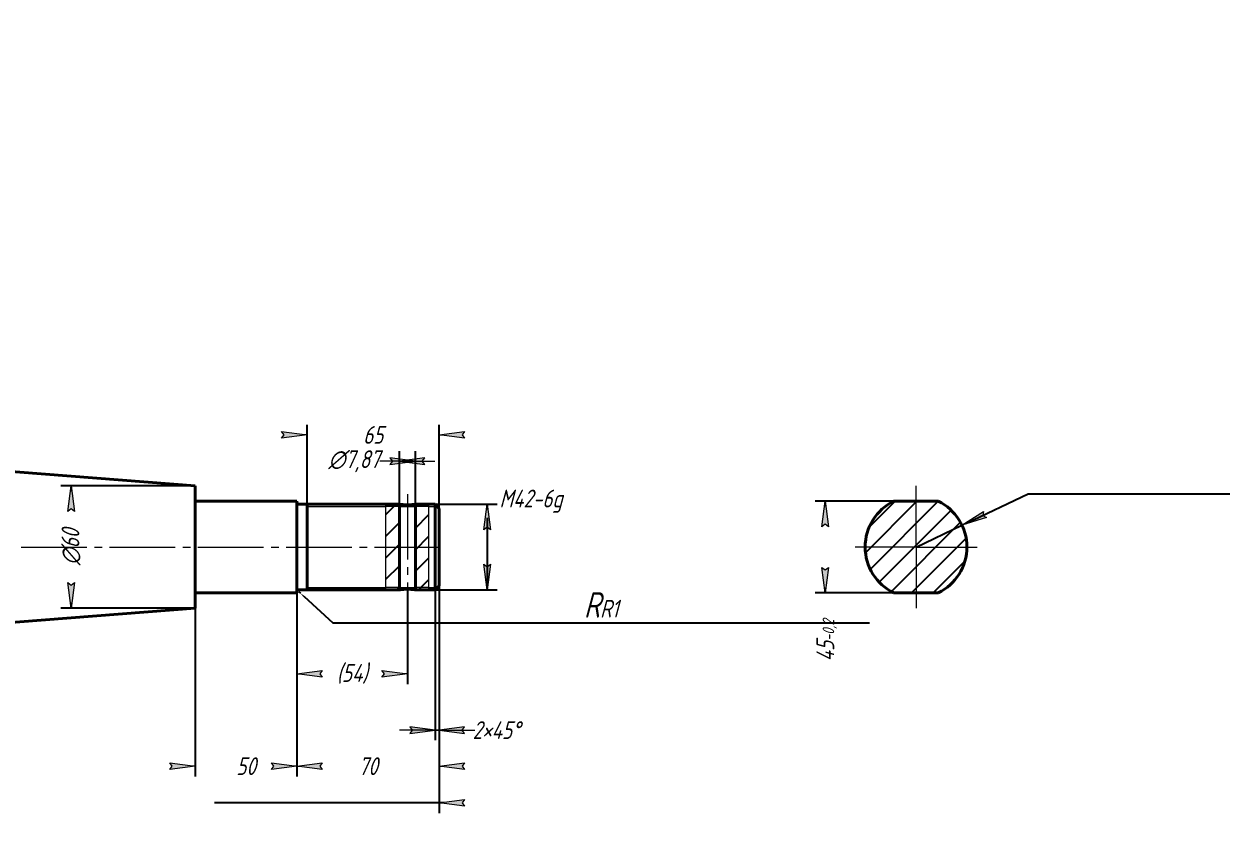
# Model space of a CAD drawing. Header units: millimetres. Extents: x 0 to 420, y 0 to 297.
# Drawn here: x 184.5 to 420, y 139.9 to 297 of the extents above; entities that cross this region are included whole.
import ezdxf

# ---------------------------------------------------------------- set-up
doc = ezdxf.new("R2010")
doc.units = ezdxf.units.MM
for name, pattern in [('K5LT_AXLED', [17.375, 12.875, -1.5, 1.5, -1.5]), ('K5LT_BASIC', [0]), ('K5LT_THIN', [0]), ('K5LT_THIN_INCLUDED_TO_HATCHING', [0])]:
    doc.linetypes.add(name, pattern=pattern)
doc.layers.add('Системный слой', color=7, linetype='Continuous')
doc.styles.add('KDIMTEXTSTYLE', font='GOST_AU.SHX', dxfattribs={"width": 0.96, "oblique": 15, "height": 5})
doc.dimstyles.new('KDIMSTYLE (0.40)', dxfattribs={"dimtxt": 5, "dimasz": 1, "dimexe": 2, "dimexo": 0.0625, "dimgap": 1, "dimtad": 1, "dimlfac": 2.5, "dimtxsty": 'KDIMTEXTSTYLE', "dimsah": 1, "dimcen": 0.09, "dimdle": 1, "dimadec": 0, "dimazin": 0, "dimtfac": 0.667, "dimtmove": 0, "dimatfit": 3, "dimfxl": 1, "dimtvp": 1, "dimtolj": 1, "dimtzin": 0, "dimarcsym": 0})
pattern_1 = [(45, (0, 0), (-2.121320343559643, 2.121320343559643), [])]

# ---------------------------------------------------------------- blocks, each defined once
blk = doc.blocks.new('U0')
at = {"layer": 'Системный слой', "color": 150, "linetype": 'K5LT_BASIC', "lineweight": 40, "true_color": 0x0080ff}
for p, q in [((238.6165519512626, 185.7806908376393), (255.7253615204717, 185.7806908376393)), ((264.1253615204716, 185.7806908376393), (265.4165519512626, 185.7806908376393))]:
    blk.add_line(p, q, dxfattribs=at)
blk = doc.blocks.new('U1')
at = {"layer": 'Системный слой', "color": 150, "linetype": 'K5LT_BASIC', "lineweight": 40, "true_color": 0x0080ff}
for p, q in [((238.6165519512626, 202.5806908376393), (255.7253615204717, 202.5806908376393)), ((264.1253615204716, 202.5806908376393), (265.4165519512626, 202.5806908376393))]:
    blk.add_line(p, q, dxfattribs=at)
blk = doc.blocks.new('U2')
at = {"layer": 'Системный слой', "color": 7, "linetype": 'K5LT_THIN', "lineweight": 18}
for p, q in [((240.2165519512625, 202.1476781356394), (255.7253615204717, 202.1476781356394)), ((264.1253615204716, 202.1476781356394), (265.4165519512626, 202.1476781356394))]:
    blk.add_line(p, q, dxfattribs=at)
blk = doc.blocks.new('U3')
at = {"layer": 'Системный слой', "color": 7, "linetype": 'K5LT_THIN', "lineweight": 18}
for p, q in [((240.2165519512625, 186.2137035396393), (255.7253615204717, 186.2137035396393)), ((264.1253615204716, 186.2137035396393), (265.4165519512626, 186.2137035396393))]:
    blk.add_line(p, q, dxfattribs=at)
blk = doc.blocks.new('U4')
at = {"layer": 'Системный слой', "color": 7, "linetype": 'K5LT_THIN_INCLUDED_TO_HATCHING', "lineweight": 18}
for p, q in [((255.7253615204717, 185.7806908376393), (255.7253615204717, 202.5806908376393)), ((264.1253615204716, 202.5806908376393), (264.1253615204716, 185.7806908376394))]:
    blk.add_line(p, q, dxfattribs=at)
blk = doc.blocks.new('KDIMARROW_01')
at = {"layer": 'Системный слой'}
blk.add_hatch(color=0, dxfattribs=at).paths.add_polyline_path([(-5, -0.6582624912261956), (0, 0), (-5, 0.658262491226197), (-4.5, 5.51091059616309e-16)])
at = {"layer": 'Системный слой', "color": 0, "linetype": 'K5LT_THIN', "lineweight": 18}
for p, q in [((-4.5, 5.51091059616309e-16), (-5, 0.658262491226197)), ((-5, 0.658262491226197), (0, 0)), ((0, 0), (-5, -0.6582624912261956)), ((-5, -0.6582624912261956), (-4.5, 5.51091059616309e-16)), ((0, 0), (-1, 0))]:
    blk.add_line(p, q, dxfattribs=at)
blk = doc.blocks.new('KDIMARROW_02')
at = {"layer": 'Системный слой'}
blk.add_hatch(color=0, dxfattribs=at).paths.add_polyline_path([(4.5, -5.51091059616309e-16), (5, 0.6582624912261956), (0, 0), (5, -0.658262491226197)])
at = {"layer": 'Системный слой', "color": 0, "linetype": 'K5LT_THIN', "lineweight": 18}
for p, q in [((0, 0), (-1, 0)), ((5, 0.6582624912261956), (0, 0)), ((0, 0), (5, -0.658262491226197)), ((0, 0), (7, -8.572527594031472e-16)), ((4.5, -5.51091059616309e-16), (5, 0.6582624912261956)), ((5, -0.658262491226197), (4.5, -5.51091059616309e-16))]:
    blk.add_line(p, q, dxfattribs=at)
blk = doc.blocks.new('U10')
at = {"layer": 'Системный слой', "color": 30, "linetype": 'K5LT_AXLED', "lineweight": 18, "true_color": 0xff8000}
for q in [(360.0000000000001, 206.1806908376393), (348.0000000000001, 194.1806908376393), (372.0000000000001, 194.1806908376393), (360.0000000000001, 182.1806908376393)]:
    blk.add_line((360.0000000000001, 194.1806908376393), q, dxfattribs=at)

msp = doc.modelspace()

# ---------------------------------------------------------------- hatches: boundary and pattern name
at = {"layer": 'Системный слой'}
h = msp.add_hatch(dxfattribs=at)
h.set_pattern_fill('', angle=45, style=0, pattern_type=0)
h.set_pattern_definition(pattern_1)
h.paths.add_polyline_path([(258.3824878915025, 202.5806908376393), (255.7253615204717, 202.5806908376393), (255.7253615204717, 185.7806908376393), (258.3824878915028, 185.7806908376393)])
h.paths.add_polyline_path([(264.1253615204716, 202.5806908376393), (261.5290598513056, 202.5806908376394), (261.5290598513059, 185.7806908376393), (264.1253615204716, 185.7806908376393)])
h = msp.add_hatch(dxfattribs=at)
h.set_pattern_fill('', angle=45, style=0, pattern_type=0)
h.set_pattern_definition(pattern_1)
h.paths.add_polyline_path([(364.3588989435407, 203.1806908376393), (355.6411010564594, 203.1806908376393), (353.5259244642888, 201.8021307250822), (351.8234313430665, 199.9377495483399), (350.6421454143119, 197.7063904211427), (350.0573665682674, 195.2502890996946), (350.1063709476952, 192.7260073066301), (350.7860348174331, 190.2944528605663), (352.0530336837686, 188.110622768113), (353.8266039709659, 186.3137230946836), (355.6411010564594, 185.1806908376393), (364.3588989435407, 185.1806908376393), (366.4740755357113, 186.5592509501965), (368.1765686569335, 188.4236321269388), (369.3578545856882, 190.654991254136), (369.9426334317327, 193.1110925755841), (369.8936290523049, 195.6353743686485), (369.2139651825669, 198.0669288147124), (367.9469663162315, 200.2507589071657), (366.1733960290341, 202.0476585805951)])

# ---------------------------------------------------------------- linework, layer by layer
at = {"layer": 'Системный слой', "color": 150, "linetype": 'K5LT_BASIC', "lineweight": 40, "true_color": 0x0080ff}
for p, q in [((116.2165519512625, 214.1806908376393), (218.2165519512625, 206.1806908376393)), ((218.2165519512625, 206.1806908376393), (218.2165519512625, 182.1806908376393)), ((218.2165519512625, 203.1806908376393), (238.2165519512625, 203.1806908376393)), ((238.2165519512625, 203.1806908376393), (238.2165519512625, 185.1806908376393)), ((240.2165519512625, 202.5806908376393), (240.2165519512625, 185.7806908376393)), ((255.7253615204717, 202.5806908376393), (258.3824878915025, 202.5806908376393)), ((258.3824878915025, 202.5806908376393), (258.3824878915025, 185.7806908376394)), ((261.5290598513059, 202.5806908376393), (261.5290598513059, 185.7806908376394)), ((261.5290598513059, 202.5806908376393), (264.1253615204716, 202.5806908376393)), ((266.2165519512625, 201.7806908376394), (265.4165519512626, 202.5806908376393)), ((265.4165519512626, 202.5806908376393), (265.4165519512626, 185.7806908376393)), ((355.6411010564593, 203.1806908376393), (364.3588989435407, 203.1806908376393)), ((266.2165519512625, 201.7806908376394), (266.2165519512625, 186.5806908376393)), ((266.2165519512625, 186.5806908376393), (265.4165519512626, 185.7806908376393)), ((218.2165519512625, 185.1806908376393), (238.2165519512625, 185.1806908376393)), ((255.7253615204717, 185.7806908376394), (258.3824878915025, 185.7806908376394)), ((261.5290598513059, 185.7806908376394), (264.1253615204716, 185.7806908376394)), ((364.3588989435407, 185.1806908376393), (355.6411010564593, 185.1806908376393)), ((116.2165519512625, 174.1806908376393), (218.2165519512625, 182.1806908376393))]:
    msp.add_line(p, q, dxfattribs=at)
at = {"layer": 'Системный слой', "color": 30, "linetype": 'K5LT_AXLED', "lineweight": 18, "true_color": 0xff8000}
for p, q in [((259.9557738714042, 204.5806908376393), (259.9557738714042, 183.7806908376394)), ((45.01655195126255, 194.1806908376393), (267.8165519512626, 194.1806908376393))]:
    msp.add_line(p, q, dxfattribs=at)
at = {"layer": 'Системный слой', "color": 7, "linetype": 'K5LT_THIN', "lineweight": 18}
for p, q in [((258.3824878915028, 202.1476781356394), (255.7253615204717, 202.1476781356394)), ((258.3824878915028, 202.1476781356394), (261.5290598513056, 202.1476781356394)), ((264.1253615204716, 202.1476781356394), (261.5290598513056, 202.1476781356394)), ((265.4165519512626, 202.1476781356394), (265.84956464778, 202.1476781411218)), ((258.3824878915028, 186.2137035396393), (255.7253615204717, 186.2137035396393)), ((258.3824878915028, 186.2137035396393), (261.5290598513056, 186.2137035396393)), ((264.1253615204716, 186.2137035396393), (261.5290598513056, 186.2137035396393)), ((265.4165519512626, 186.2137035396393), (265.84956464778, 186.2137035341568))]:
    msp.add_line(p, q, dxfattribs=at)
at = {"layer": 'Системный слой', "color": 150, "linetype": 'K5LT_BASIC', "lineweight": 40, "true_color": 0x0080ff}
for centre, radius, start, end in [((238.6165519512625, 202.9806908376393), 0.3999999999999595, 179.9999999999943, 270.0000000000032), ((360, 194.1806908376393), 10, 115.841932763167, 244.1580672368328), ((360.0000000000001, 194.1806908376393), 10, 295.8419327631672, 64.15806723683295), ((238.6165519512625, 185.3806908376394), 0.3999999999999595, 89.99999999999676, 180.0000000000057)]:
    msp.add_arc(centre, radius, start, end, dxfattribs=at)
for points, knots in [([(261.5290598513059, 202.5806908376393), (261.5164183284105, 202.5806908373126), (261.4856362569701, 202.5791840894813), (261.4180136094358, 202.5732253496737), (261.3131996062624, 202.5624079386727), (261.1545996547154, 202.5451350931946), (260.9352395163377, 202.5233995101902), (260.6997574245248, 202.5040663720595), (260.4491739854769, 202.4890169653223), (260.1898749780814, 202.4796828402868), (259.9324345567028, 202.4770232671876), (259.6981742549715, 202.4806098666967), (259.5091189976632, 202.4874650050772), (259.3177774272667, 202.4973406779202), (259.1230975325908, 202.5109564531044), (258.9171696487557, 202.5290888315407), (258.7440173084993, 202.5466374213471), (258.6037586699342, 202.5617652366996), (258.485846141284, 202.5741245444619), (258.4175766036561, 202.579870064948), (258.3890350839986, 202.5806908427099), (258.3824878915025, 202.5806908376393)], [0, 0, 0, 0, 1.031294576776352, 1.866712275817544, 2.79825398983645, 4.417241527766737, 5.804069049913121, 7.21451592850919, 8.553604733205438, 9.82258495594491, 11.15538071036113, 12.36837556195809, 13.30662602837631, 14.03466224740799, 15.37764767710103, 16.53833051411889, 17.80436494972313, 18.98469040166887, 20.02998123219058, 21.46563497895355, 22, 22, 22, 22]), ([(258.3824878915025, 185.7806908376393), (258.3983275462676, 185.7806906508364), (258.4442792847966, 185.7833466176386), (258.5576856016935, 185.794600573846), (258.7151590908035, 185.8117263007051), (258.917671732136, 185.8324747981434), (259.1489679935743, 185.8526619211567), (259.3862586397784, 185.8682641359297), (259.6224672264064, 185.8786520712379), (259.8386266723399, 185.8834097042926), (260.0612219749852, 185.8834560235394), (260.2888229247253, 185.8788030863333), (260.5317339325094, 185.8680270698295), (260.7559399772962, 185.8528880347868), (260.9622591330051, 185.8353439063058), (261.1486997209191, 185.8167901966084), (261.3097525241504, 185.7993844648874), (261.4342747894865, 185.7863780378229), (261.4988493557631, 185.7812831520876), (261.5238335793946, 185.7806908317232), (261.5290598513059, 185.7806908376393)], [0, 0, 0, 0, 1.232780875978755, 2.481127569344582, 3.854837102813809, 5.16341882459209, 6.559914548673811, 7.855103289497327, 8.864395057549416, 10.04022992436546, 10.93813714379656, 12.01316756628912, 13.28324529604945, 14.51440806784301, 15.53484599799205, 16.82126629890124, 18.12246277780563, 19.30137508868461, 20.59300468039266, 21, 21, 21, 21])]:
    msp.add_open_spline(points, degree=3, knots=knots, dxfattribs=at)

# ---------------------------------------------------------------- block references
at = {"layer": 'Системный слой'}
for name in ['U10', 'U1', 'U4', 'U2', 'U3', 'U0']:
    msp.add_blockref(name, (0, 0), dxfattribs=at)

# ---------------------------------------------------------------- dimensions: what is measured, and where the dimension line sits
at = {"layer": 'Системный слой', "color": 7}
for base, p1, p2, location, override in [((240.2165519512625, 216.2185750685547), (266.2165519512625, 186.5806908376393), (240.2165519512625, 185.7806908376393), (253.2165519512625, 216.2185750685547), {"dimexo": 0, "dimpost": '\\H3.5;\\W0.965;\\Q15;<>', "dimblk1": 'KDIMARROW_01', "dimblk2": 'KDIMARROW_01', "dimse1": 0, "dimse2": 0, "dimclrt": 7, "dimtolj": 1}), ((258.3824878915025, 211.0399869662004), (261.5290598513059, 202.5806908376393), (258.3824878915025, 202.5806908376393), (249.4736367023439, 211.0399869662004), {"dimexo": 0, "dimpost": '\\H3.5;\\W0.965;\\Q15;∅<>', "dimblk1": 'KDIMARROW_02', "dimblk2": 'KDIMARROW_02', "dimse1": 0, "dimse2": 0, "dimclrt": 7, "dimtolj": 1}), ((42.21655195126255, 143.8944495252291), (266.2165519512625, 188.5806908376393), (42.21655195126255, 170.1806908376393), (169.2165519512625, 143.8944495252291), {"dimexo": 0, "dimpost": '\\H3.5;\\W0.965;\\Q15;<>', "dimblk1": 'KDIMARROW_01', "dimblk2": 'KDIMARROW_01', "dimse1": 0, "dimse2": 0, "dimclrt": 7, "dimtolj": 1}), ((238.2165519512626, 151.1019807993349), (266.2165519512625, 189.5806908376393), (238.2165519512626, 188.3806908376393), (252.2165519512625, 151.1019807993349), {"dimexo": 0, "dimpost": '\\H3.5;\\W0.965;\\Q15;<>', "dimblk1": 'KDIMARROW_01', "dimblk2": 'KDIMARROW_01', "dimse1": 0, "dimse2": 0, "dimclrt": 7, "dimtolj": 1}), ((265.4165519512626, 158.1952835631545), (266.2165519512625, 186.5806908376393), (265.4165519512626, 185.7806908376393), (277.437458208892, 158.1952835631545), {"dimexo": 0, "dimpost": '\\H3.5;\\W0.965;\\Q15;<>\\H3.5;\\W0.965;\\Q15;\\Q15;\\Q15;×\\Q15;45\\Q15;°\\Q15;', "dimblk1": 'KDIMARROW_02', "dimblk2": 'KDIMARROW_02', "dimse1": 0, "dimse2": 0, "dimclrt": 7, "dimtolj": 1}), ((218.2165519512625, 151.1019807993349), (238.2165519512626, 185.3806908376393), (218.2165519512625, 183.2079257753737), (228.2165519512625, 151.1019807993349), {"dimexo": 0, "dimpost": '\\H3.5;\\W0.965;\\Q15;<>', "dimblk1": 'KDIMARROW_01', "dimblk2": 'KDIMARROW_01', "dimse1": 0, "dimse2": 0, "dimclrt": 7, "dimtolj": 1})]:
    msp.add_linear_dim(base=base, p1=p1, p2=p2, location=location, dimstyle='KDIMSTYLE (0.40)', override=override, dxfattribs=at).render()
msp.add_diameter_dim(center=(360, 194.18069083763936), radius=10.00000000000001, location=(382.086442448099, 204.606732559937), dimstyle='KDIMSTYLE (0.40)', override={"dimtih": 1, "dimtoh": 1, "dimpost": '\\H3.5;\\W0.965;\\Q15;∅<>\\H3.5;\\W0.965;\\Q15;\\Q15;d12', "dimblk1": 'KDIMARROW_01', "dimblk2": 'KDIMARROW_01', "dimclrt": 7, "dimtmove": 1, "dimatfit": 2, "dimtolj": 1}, dxfattribs=at).render()
for base, p1, p2, location, override in [((275.6263422151662, 202.5806908376393), (265.0165519512626, 185.7806908376393), (265.0165519512626, 202.5806908376393), (284.2583644665215, 203.1806908376393), {"dimexo": 0, "dimtoh": 1, "dimpost": '\\H3.5;\\W0.965;\\Q15;М<>\\H3.5;\\W0.965;\\Q15;\\Q15;-6g', "dimblk1": 'KDIMARROW_01', "dimblk2": 'KDIMARROW_01', "dimse1": 0, "dimse2": 0, "dimclrt": 7, "dimtmove": 1, "dimtolj": 1}), ((193.8097008797874, 206.1806908376393), (217.8165519512626, 182.1806908376393), (217.8165519512626, 206.1806908376393), (193.8097008797874, 194.1806908376393), {"dimexo": 0, "dimpost": '\\H3.5;\\W0.965;\\Q15;∅<>', "dimblk1": 'KDIMARROW_01', "dimblk2": 'KDIMARROW_01', "dimse1": 0, "dimse2": 0, "dimclrt": 7, "dimtolj": 1}), ((342.1600252131356, 203.1806908376393), (360, 185.1806908376393), (360, 203.1806908376393), (342.1600252131356, 175.8274652059255), {"dimexo": 0, "dimpost": '\\H3.5;\\W0.965;\\Q15;<>\\H0.65x;\\S^-0,2;\\H1.5x;', "dimblk1": 'KDIMARROW_01', "dimblk2": 'KDIMARROW_01', "dimse1": 0, "dimse2": 0, "dimclrt": 7, "dimtolj": 1})]:
    msp.add_linear_dim(base=base, p1=p1, p2=p2, angle=90, location=location, dimstyle='KDIMSTYLE (0.40)', override=override, dxfattribs=at).render()
msp.add_linear_dim(base=(259.9557738714042, 169.2413358184871), p1=(238.2165519512625, 186.5806908376393), p2=(259.9557738714042, 185.7806908376394), location=(249.0861629113334, 169.2413358184871), text='\\H3.5;\\W0.965;\\Q15;\\H3.5;\\W0.965;\\Q15;\\Q15;(54)', dimstyle='KDIMSTYLE (0.40)', override={"dimexo": 0, "dimblk1": 'KDIMARROW_01', "dimblk2": 'KDIMARROW_01', "dimse1": 0, "dimse2": 0, "dimclrt": 7, "dimtolj": 1}, dxfattribs=at).render()
msp.add_radius_dim(center=(238.6165519512625, 185.3806908376394), radius=0.3999999999999057, location=(245.2620355464102, 179.3091169401094), dimstyle='KDIMSTYLE (0.40)', override={"dimtih": 1, "dimtoh": 1, "dimpost": '\\H3.5;\\W0.965;\\Q15;R<>', "dimblk2": 'KDIMARROW_01', "dimclrt": 7, "dimtmove": 1, "dimtolj": 1}, dxfattribs=at).render()

doc.saveas('drawing.dxf')
